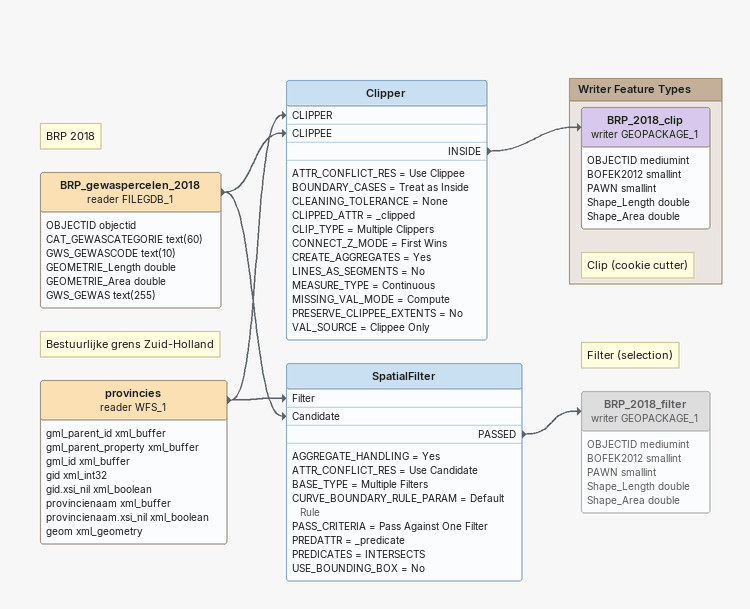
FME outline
Note: BRP 2018
BRP_gewaspercelen_2018 (reader FILEGDB_1)
    attributes: OBJECTID objectid, CAT_GEWASCATEGORIE text(60), GWS_GEWASCODE text(10), GEOMETRIE_Length double, GEOMETRIE_Area double, GWS_GEWAS text(255)
    -> Clipper [CLIPPEE]
    -> SpatialFilter [Candidate]
Note: Bestuurlijke grens Zuid-Holland
provincies (reader WFS_1)
    attributes: gml_parent_id xml_buffer, gml_parent_property xml_buffer, gml_id xml_buffer, gid xml_int32, gid.xsi_nil xml_boolean, provincienaam xml_buffer, provincienaam.xsi_nil xml_boolean, geom xml_geometry
    -> Clipper [CLIPPER]
    -> SpatialFilter [Filter]
Clipper
    ATTR_CONFLICT_RES = Use Clippee
    BOUNDARY_CASES = Treat as Inside
    CLEANING_TOLERANCE = None
    CLIPPED_ATTR = _clipped
    CLIP_TYPE = Multiple Clippers
    CONNECT_Z_MODE = First Wins
    CREATE_AGGREGATES = Yes
    LINES_AS_SEGMENTS = No
    MEASURE_TYPE = Continuous
    MISSING_VAL_MODE = Compute
    PRESERVE_CLIPPEE_EXTENTS = No
    VAL_SOURCE = Clippee Only
    INSIDE -> BRP_2018_clip (writer GEOPACKAGE_1)
SpatialFilter
    AGGREGATE_HANDLING = Yes
    ATTR_CONFLICT_RES = Use Candidate
    BASE_TYPE = Multiple Filters
    CURVE_BOUNDARY_RULE_PARAM = Default Rule
    PASS_CRITERIA = Pass Against One Filter
    PREDATTR = _predicate
    PREDICATES = INTERSECTS
    USE_BOUNDING_BOX = No
    PASSED -> BRP_2018_filter (writer GEOPACKAGE_1)
Note: Filter (selection)
BRP_2018_filter (writer GEOPACKAGE_1) [off]
    attributes: OBJECTID mediumint, BOFEK2012 smallint, PAWN smallint, Shape_Length double, Shape_Area double

Bookmark: Writer Feature Types
Note: Clip (cookie cutter)
BRP_2018_clip (writer GEOPACKAGE_1)
    attributes: OBJECTID mediumint, BOFEK2012 smallint, PAWN smallint, Shape_Length double, Shape_Area double
